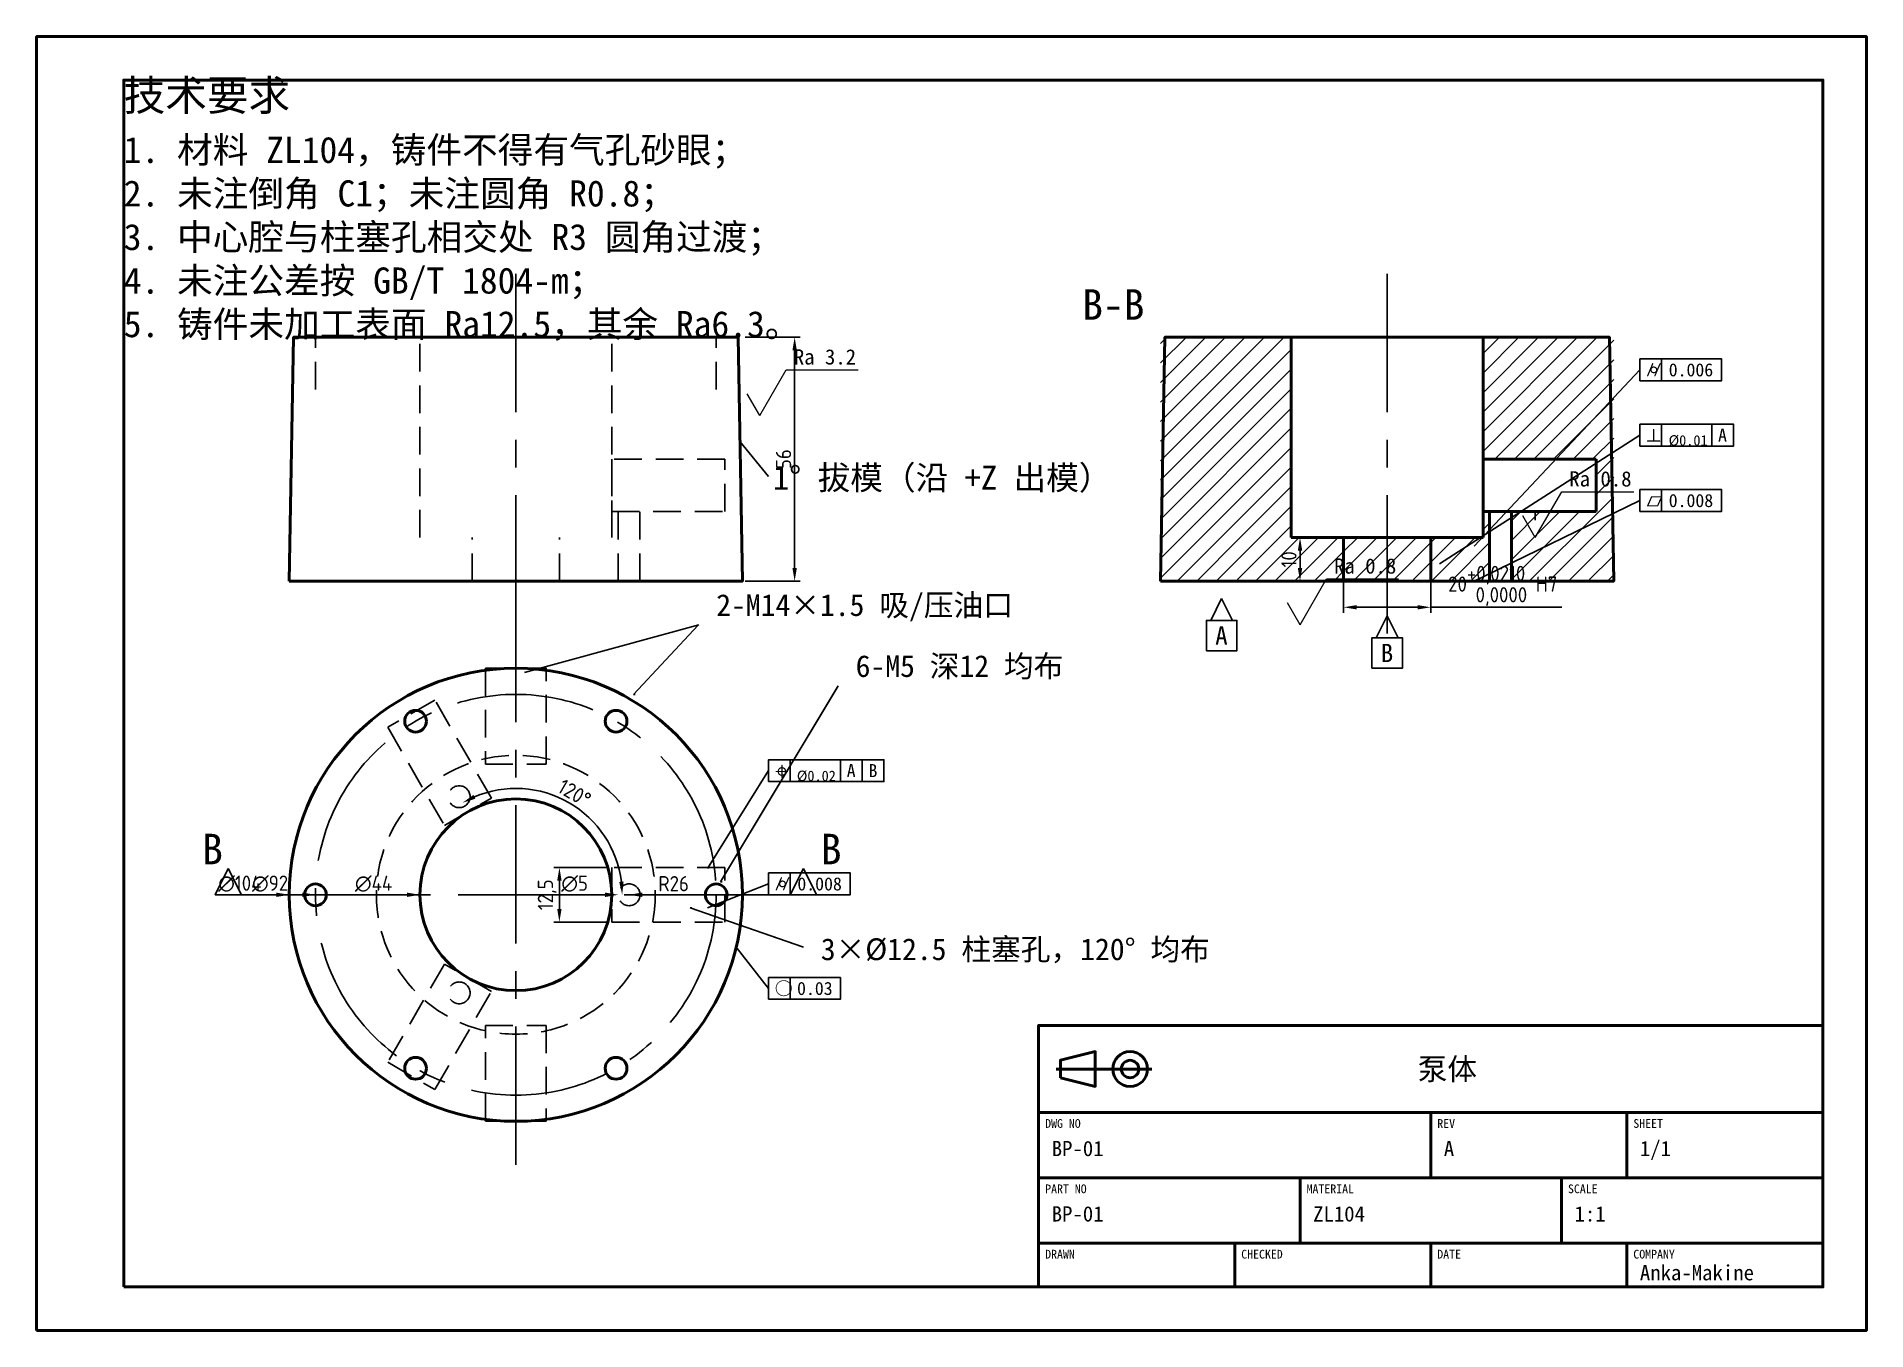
# Model space of a CAD drawing. Header units: millimetres. Extents: x 0 to 420, y 0 to 297.
import ezdxf
from ezdxf import colors
from ezdxf.entities.mleader import LeaderData, LeaderLine
from ezdxf.math import Vec2, Vec3

# ---------------------------------------------------------------- set-up
doc = ezdxf.new("R2010")
doc.units = ezdxf.units.MM
doc.linetypes.add('CENTER', pattern=[50.8, 31.75, -6.35, 6.35, -6.35])
doc.linetypes.add('HIDDEN', pattern=[9.525, 6.35, -3.175])
for name, color, linetype, lineweight in [('01-轮廓粗实线', 7, 'Continuous', 50), ('03-中心线', 1, 'CENTER', 25), ('04-虚线', 2, 'HIDDEN', 25), ('05-标注', 3, 'Continuous', 25), ('06-文字', 4, 'Continuous', 25), ('07-剖面线', 5, 'Continuous', 18), ('DIM', 2, 'Continuous', 18), ('TEXT', 7, 'Continuous', 25), ('TITLEBLOCK', 7, 'Continuous', 50)]:
    doc.layers.add(name, color=color, linetype=linetype, lineweight=lineweight)
doc.styles.add('HZ', font='SimSun.ttf')
doc.styles.add('ISOCP', font='isocp.shx')
doc.dimstyles.new('ISO-1X', dxfattribs={"dimtxt": 3.5, "dimasz": 3, "dimexe": 1.25, "dimexo": 0.625, "dimgap": 0.8, "dimtad": 1, "dimtxsty": 'ISOCP', "dimcen": 0.09, "dimadec": 0, "dimazin": 0, "dimtfac": 1, "dimtdec": 4, "dimtofl": 0, "dimtmove": 0, "dimatfit": 3, "dimfxl": 1, "dimtolj": 1, "dimtzin": 0, "dimarcsym": 0})

# ---------------------------------------------------------------- blocks, each defined once
blk = doc.blocks.new('*D1')
at = {"layer": '05-标注', "color": 0, "lineweight": -2, "transparency": 16777216}
for p, q in [((300, 175.38), (300, 164.75)), ((320, 175.38), (320, 164.75)), ((303, 166), (317, 166)), ((320, 166), (350.06, 166))]:
    blk.add_line(p, q, dxfattribs=at)
at = {"layer": '05-标注', "color": 0, "transparency": 16777216}
for points in [[(303, 166.5), (303, 165.5), (300, 166)], [(317, 166.5), (317, 165.5), (320, 166)]]:
    blk.add_solid(points, dxfattribs=at)
at = {"layer": 'Defpoints', "color": 0, "transparency": 16777216}
for p in [(300, 176), (320, 176), (320, 166)]:
    blk.add_point(p, dxfattribs=at)
at = {"layer": '05-标注', "color": 0, "transparency": 16777216, "insert": (336.53, 171.32), "char_height": 3.5, "attachment_point": 5, "style": 'ISOCP'}
blk.add_mtext('\\A1;20\\S+0,0210^  0,0000; H7', dxfattribs=at)
blk = doc.blocks.new('*D2')
at = {"layer": '05-标注', "color": 0, "lineweight": -2, "transparency": 16777216}
for p, q in [((41.3, 100), (55, 100)), ((109.91, 100), (110.09, 100)), ((110, 99.91), (110, 100.09))]:
    blk.add_line(p, q, dxfattribs=at)
at = {"layer": '05-标注', "color": 0, "transparency": 16777216}
blk.add_solid([(55, 100.5), (55, 99.5), (58, 100)], dxfattribs=at)
at = {"layer": 'Defpoints', "color": 0, "transparency": 16777216}
for p in [(58, 100), (162, 100)]:
    blk.add_point(p, dxfattribs=at)
at = {"layer": '05-标注', "color": 0, "transparency": 16777216, "insert": (46.65, 102.55), "char_height": 3.5, "attachment_point": 5, "style": 'ISOCP'}
blk.add_mtext('\\A1;∅104', dxfattribs=at)
blk = doc.blocks.new('*D3')
at = {"layer": '05-标注', "color": 0, "lineweight": -2, "transparency": 16777216}
for p, q in [((72.7, 100), (85, 100)), ((109.91, 100), (110.09, 100)), ((110, 99.91), (110, 100.09))]:
    blk.add_line(p, q, dxfattribs=at)
at = {"layer": '05-标注', "color": 0, "transparency": 16777216}
blk.add_solid([(85, 100.5), (85, 99.5), (88, 100)], dxfattribs=at)
at = {"layer": 'Defpoints', "color": 0, "transparency": 16777216}
for p in [(88, 100), (132, 100)]:
    blk.add_point(p, dxfattribs=at)
at = {"layer": '05-标注', "color": 0, "transparency": 16777216, "insert": (77.35, 102.55), "char_height": 3.5, "attachment_point": 5, "style": 'ISOCP'}
blk.add_mtext('\\A1;∅44', dxfattribs=at)
blk = doc.blocks.new('*D4')
at = {"layer": '05-标注', "color": 0, "lineweight": -2, "transparency": 16777216}
for p, q in [((162.625, 228), (175.25, 228)), ((174, 175), (174, 225)), ((162.625, 172), (175.25, 172))]:
    blk.add_line(p, q, dxfattribs=at)
at = {"layer": '05-标注', "color": 0, "transparency": 16777216}
for points in [[(173.5, 225), (174.5, 225), (174, 228)], [(173.5, 175), (174.5, 175), (174, 172)]]:
    blk.add_solid(points, dxfattribs=at)
at = {"layer": 'Defpoints', "color": 0, "transparency": 16777216}
for p in [(162, 228), (174, 228), (162, 172)]:
    blk.add_point(p, dxfattribs=at)
at = {"layer": '05-标注', "color": 0, "transparency": 16777216, "insert": (171.45, 200), "char_height": 3.5, "attachment_point": 5, "rotation": 90, "style": 'ISOCP'}
blk.add_mtext('\\A1;56', dxfattribs=at)
blk = doc.blocks.new('*D5')
at = {"layer": '05-标注', "color": 0, "lineweight": -2, "transparency": 16777216}
for p, q in [((131.38, 106.25), (118.75, 106.25)), ((120, 96.75), (120, 103.25)), ((131.38, 93.75), (118.75, 93.75))]:
    blk.add_line(p, q, dxfattribs=at)
at = {"layer": '05-标注', "color": 0, "transparency": 16777216}
for points in [[(119.5, 103.25), (120.5, 103.25), (120, 106.25)], [(119.5, 96.75), (120.5, 96.75), (120, 93.75)]]:
    blk.add_solid(points, dxfattribs=at)
at = {"layer": 'Defpoints', "color": 0, "transparency": 16777216}
for p in [(120, 106.25), (132, 106.25), (132, 93.75)]:
    blk.add_point(p, dxfattribs=at)
at = {"layer": '05-标注', "color": 0, "transparency": 16777216, "insert": (117.19, 100), "char_height": 3.5, "attachment_point": 5, "rotation": 90, "style": 'ISOCP'}
blk.add_mtext('\\A1;12,5', dxfattribs=at)
blk = doc.blocks.new('*D6')
at = {"layer": '05-标注', "color": 0, "lineweight": -2, "transparency": 16777216}
for p, q in [((120.35, 100), (130.5, 100)), ((135.91, 100), (136.09, 100)), ((136, 99.91), (136, 100.09))]:
    blk.add_line(p, q, dxfattribs=at)
at = {"layer": '05-标注', "color": 0, "transparency": 16777216}
blk.add_solid([(130.5, 100.5), (130.5, 99.5), (133.5, 100)], dxfattribs=at)
at = {"layer": 'Defpoints', "color": 0, "transparency": 16777216}
for p in [(133.5, 100), (138.5, 100)]:
    blk.add_point(p, dxfattribs=at)
at = {"layer": '05-标注', "color": 0, "transparency": 16777216, "insert": (123.5, 102.55), "char_height": 3.5, "attachment_point": 5, "style": 'ISOCP'}
blk.add_mtext('\\A1;∅5', dxfattribs=at)
blk = doc.blocks.new('*D7')
at = {"layer": '05-标注', "color": 0, "lineweight": -2, "transparency": 16777216}
for p, q in [((109.91, 100), (110.09, 100)), ((110, 99.91), (110, 100.09)), ((150.42, 100), (139, 100))]:
    blk.add_line(p, q, dxfattribs=at)
at = {"layer": '05-标注', "color": 0, "transparency": 16777216}
blk.add_solid([(139, 100.5), (139, 99.5), (136, 100)], dxfattribs=at)
at = {"layer": 'Defpoints', "color": 0, "transparency": 16777216}
for p in [(110, 100), (136, 100)]:
    blk.add_point(p, dxfattribs=at)
at = {"layer": '05-标注', "color": 0, "transparency": 16777216, "insert": (146.21, 102.55), "char_height": 3.5, "attachment_point": 5, "style": 'ISOCP'}
blk.add_mtext('\\A1;R26', dxfattribs=at)
blk = doc.blocks.new('*D8')
at = {"layer": '05-标注', "color": 0, "lineweight": -2, "transparency": 16777216}
for p, q in [((49.18, 100), (61, 100)), ((109.91, 100), (110.09, 100)), ((110, 99.91), (110, 100.09))]:
    blk.add_line(p, q, dxfattribs=at)
at = {"layer": '05-标注', "color": 0, "transparency": 16777216}
blk.add_solid([(61, 100.5), (61, 99.5), (64, 100)], dxfattribs=at)
at = {"layer": 'Defpoints', "color": 0, "transparency": 16777216}
for p in [(64, 100), (156, 100)]:
    blk.add_point(p, dxfattribs=at)
at = {"layer": '05-标注', "color": 0, "transparency": 16777216, "insert": (53.59, 102.55), "char_height": 3.5, "attachment_point": 5, "style": 'ISOCP'}
blk.add_mtext('\\A1;∅92', dxfattribs=at)
blk = doc.blocks.new('*D10')
at = {"layer": '05-标注', "color": 0, "lineweight": -2, "transparency": 16777216}
blk.add_arc((110, 100), 24.41, 7.0452, 112.9544, dxfattribs=at)
at = {"layer": '05-标注', "color": 0, "transparency": 16777216}
for points in [[(100.7, 122.03), (100.26, 122.93), (97.79, 121.14)], [(134.73, 103.03), (133.73, 102.96), (134.41, 100)]]:
    blk.add_solid(points, dxfattribs=at)
at = {"layer": 'Defpoints', "color": 0, "transparency": 16777216}
for p in [(97, 122.52), (128.7, 115.69), (110, 100), (110, 100), (136, 100)]:
    blk.add_point(p, dxfattribs=at)
at = {"layer": '05-标注', "color": 0, "transparency": 16777216, "insert": (123.48, 123.35), "char_height": 3.5, "attachment_point": 5, "rotation": 329.9998, "style": 'ISOCP'}
blk.add_mtext('\\A1;120°', dxfattribs=at)
blk = doc.blocks.new('*D11')
at = {"layer": '05-标注', "color": 0, "lineweight": -2, "transparency": 16777216}
for p, q in [((299.375, 182), (288.75, 182)), ((290, 175), (290, 179)), ((299.375, 172), (288.75, 172))]:
    blk.add_line(p, q, dxfattribs=at)
at = {"layer": '05-标注', "color": 0, "transparency": 16777216}
for points in [[(289.5, 179), (290.5, 179), (290, 182)], [(289.5, 175), (290.5, 175), (290, 172)]]:
    blk.add_solid(points, dxfattribs=at)
at = {"layer": 'Defpoints', "color": 0, "transparency": 16777216}
for p in [(290, 182), (300, 182), (300, 172)]:
    blk.add_point(p, dxfattribs=at)
at = {"layer": '05-标注', "color": 0, "transparency": 16777216, "insert": (287.45, 177), "char_height": 3.5, "attachment_point": 5, "rotation": 90, "style": 'ISOCP'}
blk.add_mtext('\\A1;10', dxfattribs=at)

msp = doc.modelspace()

# ---------------------------------------------------------------- hatches: boundary and pattern name
at = {"layer": '07-剖面线'}
h = msp.add_hatch(dxfattribs=at)
h.set_pattern_fill('ANSI31', color=256, style=0)
h.paths.add_polyline_path([(258, 182), (288, 182), (288, 228), (258, 228)])
h = msp.add_hatch(dxfattribs=at)
h.set_pattern_fill('ANSI31', color=256, style=0)
h.paths.add_polyline_path([(332, 200), (362, 200), (362, 228), (332, 228)])
h = msp.add_hatch(dxfattribs=at)
h.set_pattern_fill('ANSI31', color=256, style=0)
h.paths.add_polyline_path([(358, 188), (362, 188), (362, 200), (358, 200)])
h = msp.add_hatch(dxfattribs=at)
h.set_pattern_fill('ANSI31', color=256, style=0)
h.paths.add_polyline_path([(332, 182), (333.5, 182), (333.5, 188), (332, 188)])
h = msp.add_hatch(dxfattribs=at)
h.set_pattern_fill('ANSI31', color=256, style=0)
h.paths.add_polyline_path([(338.5, 172), (362, 172), (362, 188), (338.5, 188)])
h = msp.add_hatch(dxfattribs=at)
h.set_pattern_fill('ANSI31', color=256, style=0)
h.paths.add_polyline_path([(258, 172), (300, 172), (300, 182), (258, 182)])
h = msp.add_hatch(dxfattribs=at)
h.set_pattern_fill('ANSI31', color=256, style=0)
h.paths.add_polyline_path([(300, 172), (333.5, 172), (333.5, 182), (300, 182)])

# ---------------------------------------------------------------- linework, layer by layer
at = {"layer": '01-轮廓粗实线'}
for p, q in [((258.98, 228), (361.02, 228)), ((288, 182), (288, 228)), ((332, 182), (332, 228)), ((332, 200), (358, 200)), ((358, 188), (358, 200)), ((332, 188), (358, 188)), ((333.5, 172), (333.5, 188)), ((338.5, 172), (338.5, 188)), ((288, 182), (332, 182)), ((300, 172), (300, 182)), ((320, 172), (320, 182))]:
    msp.add_line(p, q, dxfattribs=at)
for points in [[(58, 172), (162, 172), (161.02, 228), (58.98, 228)], [(258, 172), (362, 172), (361.02, 228), (258.98, 228)]]:
    msp.add_lwpolyline(points, close=True, dxfattribs=at)
for centre, radius in [((110, 100), 52), ((87, 139.837), 2.5), ((133, 139.837), 2.5), ((110, 100), 22), ((64, 100), 2.5), ((156, 100), 2.5), ((87, 60.163), 2.5), ((133, 60.163), 2.5)]:
    msp.add_circle(centre, radius, dxfattribs=at)
at = {"layer": '03-中心线'}
for p, q in [((110, 160), (110, 245)), ((310, 160), (310, 245)), ((110, 38), (110, 162)), ((46, 100), (174, 100))]:
    msp.add_line(p, q, dxfattribs=at)
msp.add_circle((110, 100), 46, dxfattribs=at)
at = {"layer": '04-虚线'}
for p, q in [((64, 216), (64, 228)), ((88, 182), (88, 228)), ((132, 182), (132, 228)), ((156, 216), (156, 228)), ((133.5, 172), (133.5, 188)), ((138.5, 172), (138.5, 188)), ((100, 172), (100, 182)), ((120, 172), (120, 182))]:
    msp.add_line(p, q, dxfattribs=at)
for points in [[(132, 188), (158, 188), (158, 200), (132, 200)], [(103, 130), (117, 130), (117, 152), (103, 152)], [(93.59, 115.93), (104.41, 122.18), (91.41, 144.7), (80.59, 138.45)], [(132, 93.75), (158, 93.75), (158, 106.25), (132, 106.25)], [(104.41, 77.83), (93.59, 84.08), (80.59, 61.56), (91.41, 55.3)], [(103, 70), (117, 70), (117, 48), (103, 48)]]:
    msp.add_lwpolyline(points, close=True, dxfattribs=at)
for centre, radius in [((110, 100), 32), ((97, 122.517), 2.5), ((136, 100), 2.5), ((97, 77.483), 2.5)]:
    msp.add_circle(centre, radius, dxfattribs=at)
at = {"layer": '05-标注'}
for p, q in [((373, 218), (373, 223)), ((368, 220.5), (330, 180)), ((373, 203), (373, 208)), ((384.5, 203), (384.5, 208)), ((168, 196), (161.5, 204)), ((368, 205.5), (322, 176)), ((368, 190.5), (330, 172)), ((373, 188), (373, 193)), ((344, 186), (344, 188)), ((152, 162), (112, 151)), ((184, 148), (157, 103)), ((173, 126), (173, 131)), ((184.5, 126), (184.5, 131)), ((189.5, 126), (189.5, 131)), ((168, 128.5), (154, 106)), ((173, 100), (173, 105)), ((168, 102.5), (154, 97)), ((44, 100), (56, 100)), ((176, 88), (150, 97)), ((164, 100), (176, 100)), ((168, 78.5), (160.6, 88)), ((173, 76), (173, 81))]:
    msp.add_line(p, q, dxfattribs=at)
for points in [[(368, 218), (386.75, 218), (386.75, 223), (368, 223), (368, 218)], [(368, 203), (389.5, 203), (389.5, 208), (368, 208), (368, 203)], [(368, 188), (386.75, 188), (386.75, 193), (368, 193), (368, 188)], [(268.5, 156), (275.5, 156), (275.5, 163), (268.5, 163), (268.5, 156)], [(306.5, 152), (313.5, 152), (313.5, 159), (306.5, 159), (306.5, 152)], [(168, 126), (194.5, 126), (194.5, 131), (168, 131), (168, 126)], [(168, 100), (186.75, 100), (186.75, 105), (168, 105), (168, 100)], [(168, 76), (184.5, 76), (184.5, 81), (168, 81), (168, 76)]]:
    msp.add_lwpolyline(points, dxfattribs=at)
for points in [[(272, 168), (269.5, 163), (274.5, 163), (272, 168)], [(310, 164), (307.5, 159), (312.5, 159), (310, 164)], [(44, 106), (41, 100), (47, 100)], [(176, 106), (173, 100), (179, 100)]]:
    msp.add_lwpolyline(points, close=True, dxfattribs=at)
at = {"layer": 'DIM'}
for p, q in [((166, 210), (172.062, 220.5)), ((172.062, 220.5), (188.582, 220.5)), ((166, 210), (163.113, 215)), ((344, 182), (350.062, 192.5)), ((350.062, 192.5), (366.582, 192.5)), ((344, 182), (341.113, 187)), ((290, 162), (296.062, 172.5)), ((296.062, 172.5), (312.582, 172.5)), ((290, 162), (287.113, 167))]:
    msp.add_line(p, q, dxfattribs=at)
at = {"layer": 'TITLEBLOCK'}
for p, q in [((234, 60), (256, 60)), ((230, 50), (410, 50)), ((320, 35), (320, 50)), ((365, 35), (365, 50)), ((230, 35), (410, 35)), ((290, 20), (290, 35)), ((350, 20), (350, 35)), ((230, 20), (410, 20)), ((275, 10), (275, 20)), ((320, 10), (320, 20)), ((365, 10), (365, 20))]:
    msp.add_line(p, q, dxfattribs=at)
for points in [[(0, 0), (420, 0), (420, 297), (0, 297)], [(20, 10), (410, 10), (410, 287), (20, 287)], [(230, 10), (410, 10), (410, 70), (230, 70)], [(235, 58), (243, 56), (243, 64), (235, 62)]]:
    msp.add_lwpolyline(points, close=True, dxfattribs=at)
for radius in [4, 2]:
    msp.add_circle((251, 60), radius, dxfattribs=at)

# ---------------------------------------------------------------- texts
at = {"layer": '05-标注', "style": 'HZ'}
for s, height, p in [('B-B', 7, (240, 232)), ('⌭', 3, (369.45, 219)), ('0.006', 3, (374.625, 219)), ('⟂', 3, (369.45, 204)), ('A', 3, (385.95, 204)), ('Ø0.01', 2.4, (374.6, 203.1)), ('⏥', 3, (369.45, 189)), ('0.008', 3, (374.625, 189)), ('A', 4.2, (270.53, 157.4)), ('B', 4.2, (308.53, 153.4)), ('⌖', 3, (169.45, 127)), ('Ø0.02', 2.4, (174.5, 126.1)), ('A', 3, (185.95, 127)), ('B', 3, (190.95, 127)), ('B', 7, (38, 107)), ('B', 7, (180, 107)), ('⌭', 3, (169.45, 101)), ('0.008', 3, (174.625, 101)), ('○', 3, (169.45, 77)), ('0.03', 3, (174.55, 77))]:
    msp.add_text(s, height=height, dxfattribs=at).set_placement(p)
at = {"layer": '06-文字', "style": 'HZ'}
for s, height, p in [('技术要求', 7, (20, 280)), ('1. 材料 ZL104，铸件不得有气孔砂眼；', 6, (20, 268)), ('2. 未注倒角 C1；未注圆角 R0.8；', 6, (20, 258)), ('3. 中心腔与柱塞孔相交处 R3 圆角过渡；', 6, (20, 248)), ('4. 未注公差按 GB/T 1804-m；', 6, (20, 238)), ('5. 铸件未加工表面 Ra12.5，其余 Ra6.3。', 6, (20, 228)), ('1° 拔模（沿 +Z 出模）', 5.5, (169, 193)), ('2-M14×1.5 吸/压油口', 5, (156, 164)), ('6-M5 深12 均布', 5, (188, 150)), ('3×Ø12.5 柱塞孔，120° 均布', 5, (180, 85))]:
    msp.add_text(s, height=height, dxfattribs=at).set_placement(p)
at = {"layer": 'TEXT', "style": 'HZ'}
for s, height, p in [('Ra 3.2', 3.5, (173.812, 221.725)), ('Ra 0.8', 3.5, (351.812, 193.725)), ('Ra 0.8', 3.5, (297.812, 173.725)), ('泵体', 5, (317, 57.5)), ('DWG NO', 2, (231.5, 46.5)), ('REV', 2, (321.5, 46.5)), ('SHEET', 2, (366.5, 46.5)), ('BP-01', 3.5, (233, 40)), ('A', 3.5, (323, 40)), ('1/1', 3.5, (368, 40)), ('PART NO', 2, (231.5, 31.5)), ('MATERIAL', 2, (291.5, 31.5)), ('SCALE', 2, (351.5, 31.5)), ('BP-01', 3.5, (233, 25)), ('ZL104', 3.5, (293, 25)), ('1:1', 3.5, (353, 25)), ('DRAWN', 2, (231.5, 16.5)), ('CHECKED', 2, (276.5, 16.5)), ('DATE', 2, (321.5, 16.5)), ('COMPANY', 2, (366.5, 16.5)), ('Anka-Makine', 3.5, (368, 11.5))]:
    msp.add_text(s, height=height, dxfattribs=at).set_placement(p)

# ---------------------------------------------------------------- dimensions: what is measured, and where the dimension line sits
at = {"layer": '05-标注'}
for p1, p2, distance, picture, middle in [((162, 172), (162, 228), -12, '*D4', (171.45, 200)), ((300, 172), (300, 182), 10, '*D11', (287.45, 177)), ((132, 93.75), (132, 106.25), 12, '*D5', (117.187, 100))]:
    dim = msp.add_aligned_dim(p1=p1, p2=p2, distance=distance, dimstyle='ISO-1X', dxfattribs=at)
    dim.commit()
    dim.dimension.update_dxf_attribs({"geometry": picture, "text_midpoint": middle})
dim = msp.add_linear_dim(base=(320, 166), p1=(300, 176), p2=(320, 176), text='<> H7', dimstyle='ISO-1X', override={"dimgap": 0.8, "dimtol": 1, "dimlim": 0, "dimtp": 0.021, "dimtm": 0}, dxfattribs=at)
dim.commit()
dim.dimension.update_dxf_attribs({"geometry": '*D1', "text_midpoint": (336.532, 171.322)})
dim = msp.add_angular_dim_2l(base=(128.702, 115.692), line1=((110, 100), (136, 100)), line2=((110, 100), (97, 122.517)), dimstyle='ISO-1X', dxfattribs=at)
dim.commit()
dim.dimension.update_dxf_attribs({"geometry": '*D10', "text_midpoint": (123.482, 123.351)})
for p1, p2, picture, middle in [((162, 100), (58, 100), '*D2', (46.65, 100)), ((156, 100), (64, 100), '*D8', (53.589, 100)), ((132, 100), (88, 100), '*D3', (77.35, 100)), ((138.5, 100), (133.5, 100), '*D6', (123.5, 100))]:
    dim = msp.add_diameter_dim_2p(p1=p1, p2=p2, dimstyle='ISO-1X', dxfattribs=at)
    dim.commit()
    dim.dimension.update_dxf_attribs({"geometry": picture, "text_midpoint": middle, "dimtype": 163})
dim = msp.add_radius_dim(center=(110, 100), mpoint=(136, 100), dimstyle='ISO-1X', dxfattribs=at)
dim.commit()
dim.dimension.update_dxf_attribs({"geometry": '*D7', "text_midpoint": (146.212, 102.55)})

# ---------------------------------------------------------------- leaders
ml = msp.add_multileader_mtext('Standard', dxfattribs=at)
ml.set_content('', color=256)
ml.set_leader_properties()
ml.build(insert=Vec2(0, 0))
ml.multileader.update_dxf_attribs({"text_right_attachment_type": 6, "dogleg_length": 0.36, "arrow_head_size": 0.18})
ctx = ml.context
ctx.base_point, ctx.char_height, ctx.arrow_head_size, ctx.landing_gap_size = Vec3(-0.09, -0.09), 0.18, 0.18, 0.09
ctx.right_attachment = 6
notes = []
notes.append((ctx, [(0, (1, 1, 0), (137, 146), (1, 0), 0.36, [(0, [(152, 162)], 0, [])])]))
ctx.mtext.insert, ctx.mtext.flow_direction = Vec3(0, 0), 5
ml = msp.add_multileader_mtext('Standard', dxfattribs=at)
ml.set_content('', color=256)
ml.set_leader_properties()
ml.build(insert=Vec2(0, 0))
ml.multileader.update_dxf_attribs({"text_right_attachment_type": 6, "dogleg_length": 0.36, "arrow_head_size": 0.18})
ctx = ml.context
ctx.base_point, ctx.char_height, ctx.arrow_head_size, ctx.landing_gap_size = Vec3(-0.09, -0.09), 0.18, 0.18, 0.09
ctx.right_attachment = 6
notes.append((ctx, [(0, (1, 1, 0), (157, 103), (1, 0), 0.36, [(0, [(184, 148)], 0, [])])]))
ctx.mtext.insert, ctx.mtext.flow_direction = Vec3(0, 0), 5
ml = msp.add_multileader_mtext('Standard', dxfattribs=at)
ml.set_content('', color=256)
ml.set_leader_properties()
ml.build(insert=Vec2(0, 0))
ml.multileader.update_dxf_attribs({"text_right_attachment_type": 6, "dogleg_length": 0.36, "arrow_head_size": 0.18})
ctx = ml.context
ctx.base_point, ctx.char_height, ctx.arrow_head_size, ctx.landing_gap_size = Vec3(-0.09, -0.09), 0.18, 0.18, 0.09
ctx.right_attachment = 6
notes.append((ctx, [(0, (1, 1, 0), (150, 97), (1, 0), 0.36, [(0, [(176, 88)], 0, [])])]))
ctx.mtext.insert, ctx.mtext.flow_direction = Vec3(0, 0), 5
for ctx, leaders in notes:
    for number, flags, end, landing, length, lines in leaders:
        leader = LeaderData()
        leader.index, (leader.has_last_leader_line, leader.has_dogleg_vector, leader.attachment_direction) = number, flags
        leader.last_leader_point, leader.dogleg_vector, leader.dogleg_length = Vec3(end), Vec3(landing), length
        for number, points, colour, breaks in lines:
            line = LeaderLine()
            line.index, line.vertices, line.color, line.breaks = number, Vec3.list(points), colors.encode_raw_color(colour), breaks
            leader.lines.append(line)
        ctx.leaders.append(leader)

doc.saveas('drawing.dxf')
